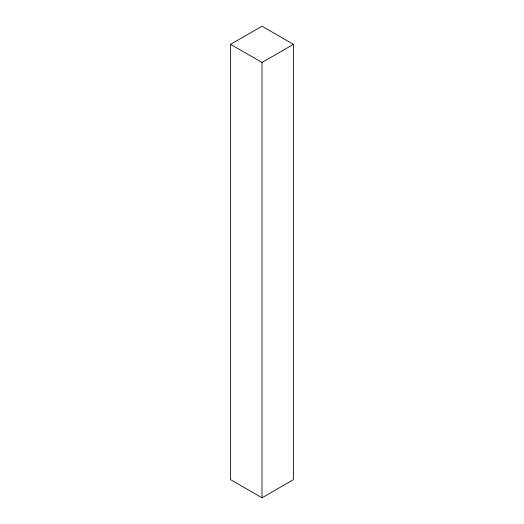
<?xml version="1.0" encoding="UTF-8"?>
<svg xmlns="http://www.w3.org/2000/svg" width="524" height="524" viewBox="0 0 524 524"><rect width="100%" height="100%" fill="white"/><g stroke="black" fill="none" stroke-linecap="round" stroke-linejoin="round"><path stroke-width="0.79" d="M230.586 44.337L262 26.2L293.414 44.337L293.414 479.663L262 497.8L230.586 479.663L230.586 44.337L262 62.474L293.414 44.337M262 62.474L262 497.8"/></g></svg>
